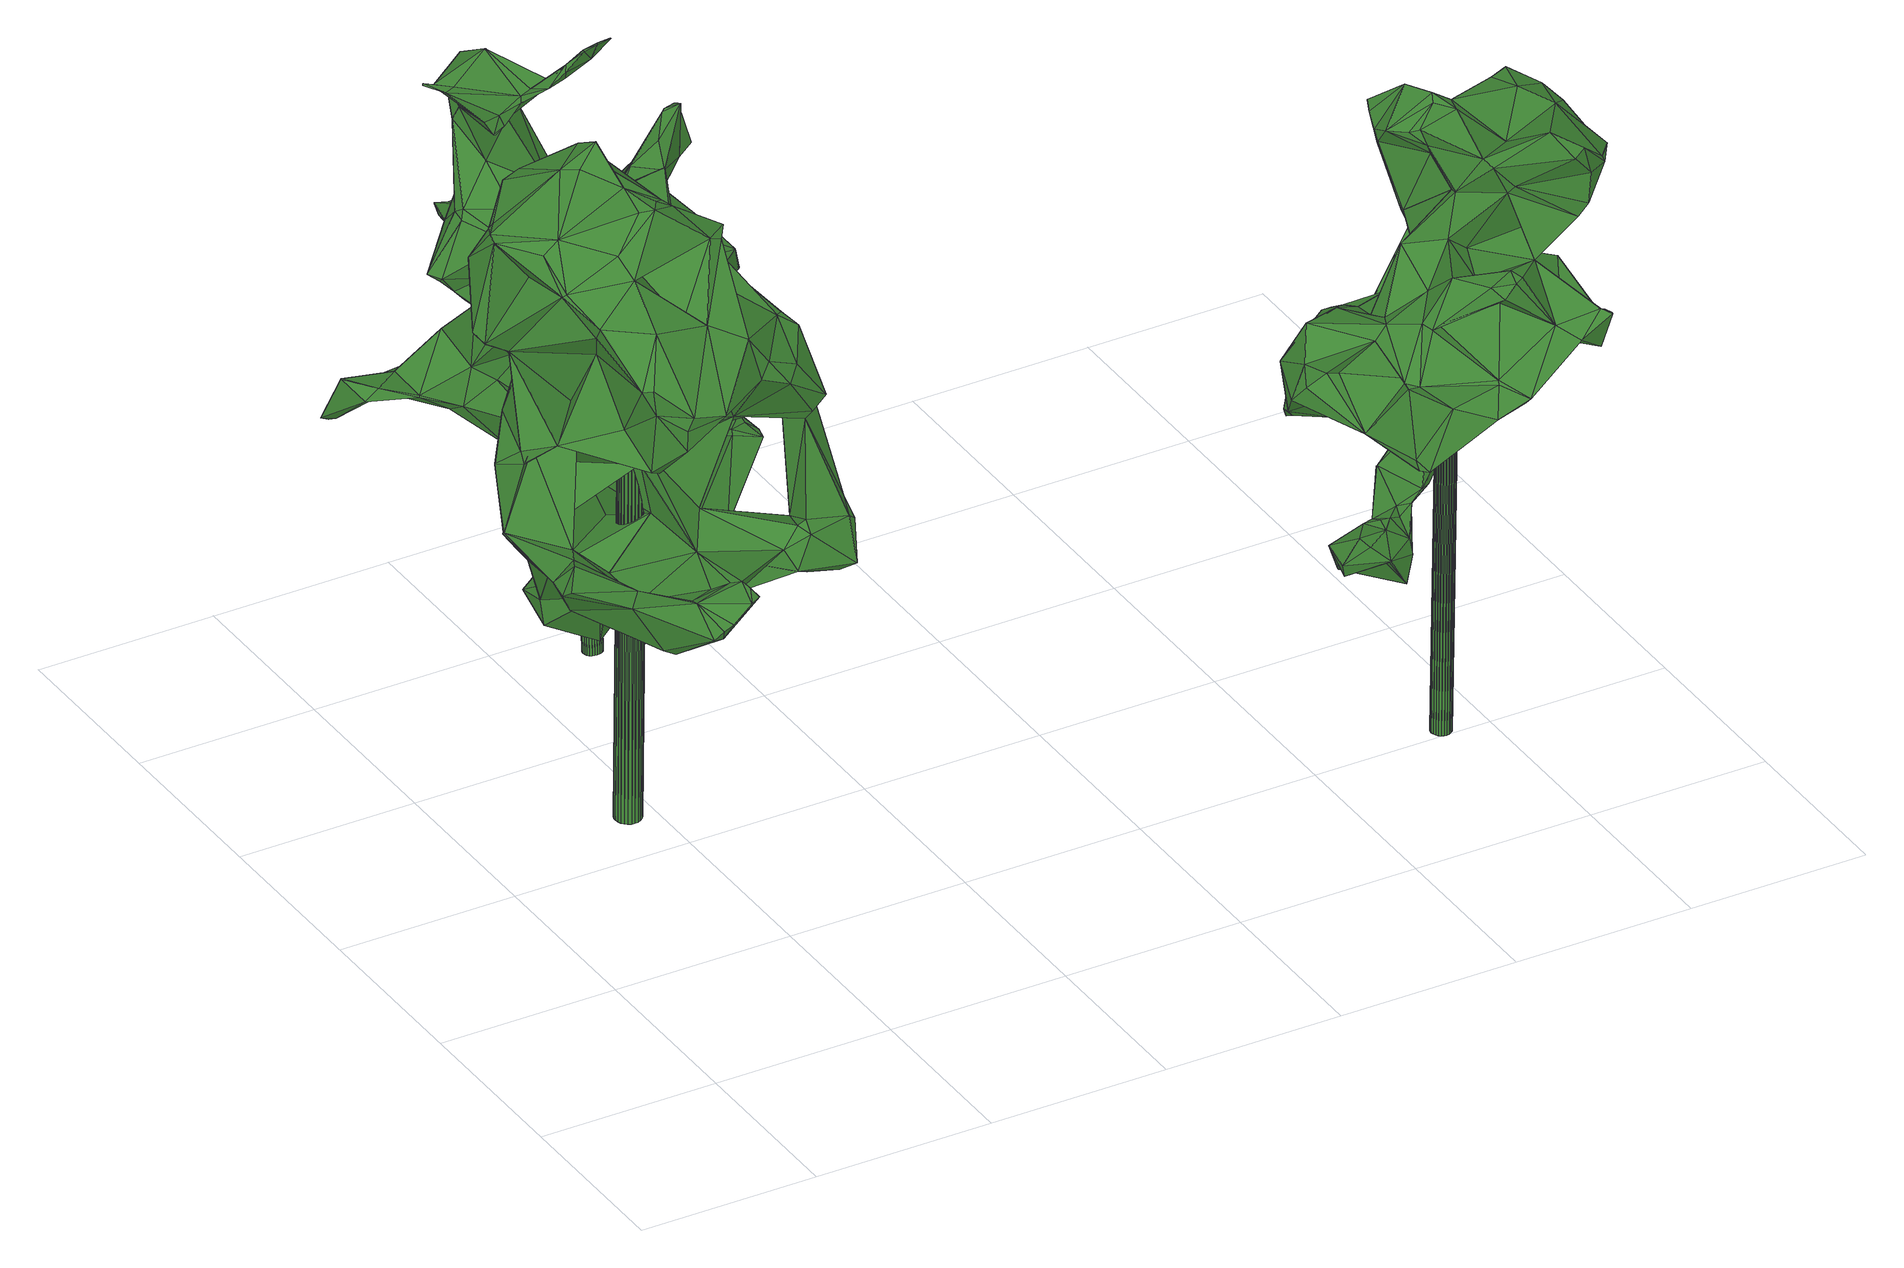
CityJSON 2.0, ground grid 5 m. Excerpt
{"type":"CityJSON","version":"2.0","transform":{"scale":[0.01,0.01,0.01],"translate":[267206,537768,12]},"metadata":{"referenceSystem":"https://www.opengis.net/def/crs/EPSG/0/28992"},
"CityObjects":{
"tree1":{"type":"SolitaryVegetationObject","attributes":{"gtid":107,"crown_width_m":10.32,"crown_median_z":24.63,"crown_r50_m":0.466,"crown_porosity":0.914,"trunk_H_m":11.61,"trunk_DBH_m":0.725,"trunk_radius_m":0.362,"trunk_base_height_m":13.02,"original_gtid":"115"},"geometry":[{"type":"Solid","lod":"3","boundaries":[[[[0,1,2]],[[3,4,5]],[[6,7,8]],[[9,10,11]],[[12,13,14]],[[15,16,17]],[[18,3,5]],[[19,20,21]],[[22,23,24]],[[25,26,27]],[[28,29,30]],[[31,32,33]],[[34,35,36]],[[37,38,39]],[[40,41,42]],[[43,44,45]],[[28,46,29]],[[47,48,49]],[[50,51,52]],[[50,52,35]],[[53,30,54]],[[55,56,57]],[[44,34,45]],[[58,59,60]],[[61,62,63]],[[64,65,66]],[[67,68,23]],[[69,16,70]],[[56,55,19]],[[71,72,73]],[[74,63,75]],[[74,75,76]],[[77,78,79]],[[79,78,80]],[[81,82,83]],[[84,85,86]],[[35,52,36]],[[50,87,51]],[[88,89,90]],[[91,87,92]],[[88,90,93]],[[94,95,96]],[[97,98,99]],[[32,100,101]],[[50,35,34]],[[9,82,102]],[[102,82,103]],[[60,59,104]],[[28,105,46]],[[29,46,106]],[[30,21,28]],[[46,107,106]],[[43,36,37]],[[41,108,42]],[[67,109,68]],[[110,111,112]],[[113,114,7]],[[86,115,84]],[[116,11,10]],[[117,95,94]],[[51,87,109]],[[2,1,64]],[[118,76,69]],[[23,58,24]],[[112,8,119]],[[76,118,111]],[[60,104,120]],[[121,54,122]],[[30,122,54]],[[64,1,123]],[[11,124,9]],[[17,125,15]],[[49,126,127]],[[128,129,9]],[[130,129,128]],[[63,111,12]],[[23,59,58]],[[8,131,132]],[[15,131,8]],[[133,103,0]],[[134,135,136]],[[137,1,0]],[[138,139,140]],[[141,142,143]],[[113,144,145]],[[146,147,148]],[[121,149,150]],[[151,152,153]],[[14,154,155]],[[110,61,154]],[[156,44,43]],[[120,138,157]],[[139,23,68]],[[121,150,95]],[[3,99,98]],[[158,159,160]],[[138,159,158]],[[59,23,139]],[[59,139,138]],[[51,109,67]],[[158,161,157]],[[162,163,164]],[[87,152,151]],[[151,165,87]],[[149,166,95]],[[150,149,95]],[[26,167,27]],[[143,95,166]],[[141,143,115]],[[63,168,169]],[[170,63,169]],[[143,166,115]],[[115,166,149]],[[158,157,138]],[[171,172,39]],[[173,39,172]],[[173,172,171]],[[53,77,174]],[[161,158,160]],[[175,160,176]],[[134,177,178]],[[152,87,179]],[[48,26,25]],[[5,180,181]],[[18,181,180]],[[168,182,183]],[[49,48,126]],[[25,33,184]],[[61,185,155]],[[47,26,48]],[[60,186,58]],[[187,58,186]],[[33,32,184]],[[6,188,7]],[[149,84,115]],[[17,69,76]],[[50,92,87]],[[189,190,191]],[[192,190,189]],[[81,83,175]],[[101,184,32]],[[25,184,48]],[[32,93,100]],[[94,193,170]],[[25,27,194]],[[31,93,32]],[[89,195,100]],[[132,125,196]],[[93,90,89]],[[141,197,142]],[[88,198,199]],[[93,198,88]],[[106,107,200]],[[197,96,142]],[[201,96,197]],[[202,203,204]],[[109,87,165]],[[205,192,136]],[[135,205,136]],[[139,109,165]],[[139,68,109]],[[206,133,64]],[[133,0,2]],[[123,207,65]],[[61,155,154]],[[208,57,56]],[[22,67,209]],[[49,127,47]],[[126,210,127]],[[113,79,211]],[[212,213,147]],[[202,188,6]],[[86,141,115]],[[120,214,186]],[[191,186,214]],[[43,45,36]],[[206,66,215]],[[66,206,64]],[[37,216,217]],[[123,65,64]],[[9,102,10]],[[199,218,141]],[[157,214,120]],[[130,128,219]],[[219,128,73]],[[160,220,176]],[[60,120,186]],[[210,221,222]],[[223,117,85]],[[46,105,107]],[[224,107,105]],[[34,36,45]],[[56,21,30]],[[141,225,197]],[[26,47,226]],[[127,226,47]],[[117,227,85]],[[105,28,20]],[[101,100,195]],[[212,204,228]],[[229,80,78]],[[229,78,230]],[[149,121,84]],[[138,104,59]],[[120,104,138]],[[12,111,13]],[[144,182,231]],[[215,66,207]],[[117,121,95]],[[6,132,202]],[[215,232,72]],[[148,135,134]],[[233,234,228]],[[207,123,232]],[[29,106,235]],[[196,236,237]],[[100,93,89]],[[65,207,66]],[[69,70,118]],[[238,178,239]],[[199,198,218]],[[240,11,116]],[[240,124,11]],[[156,229,200]],[[106,200,229]],[[15,125,131]],[[132,131,125]],[[143,96,95]],[[19,55,42]],[[22,173,67]],[[241,119,8]],[[129,82,9]],[[212,242,202]],[[188,242,212]],[[243,244,187]],[[243,187,190]],[[102,116,10]],[[63,170,75]],[[182,168,62]],[[240,71,124]],[[128,124,71]],[[73,128,71]],[[193,225,163]],[[56,19,21]],[[196,202,132]],[[58,187,24]],[[220,245,153]],[[121,122,223]],[[174,77,239]],[[98,246,221]],[[113,145,247]],[[248,249,250]],[[168,63,62]],[[226,127,210]],[[190,187,186]],[[190,186,191]],[[69,17,16]],[[48,195,126]],[[251,126,195]],[[6,8,132]],[[162,164,252]],[[128,9,124]],[[21,20,28]],[[222,246,253]],[[15,8,112]],[[254,72,255]],[[72,232,255]],[[55,256,257]],[[94,96,201]],[[239,177,257]],[[24,187,244]],[[55,57,256]],[[126,258,210]],[[213,259,147]],[[40,42,260]],[[40,260,176]],[[139,261,262]],[[67,263,51]],[[248,250,226]],[[8,114,241]],[[7,114,8]],[[223,85,84]],[[223,84,121]],[[147,135,148]],[[222,226,210]],[[264,265,266]],[[252,265,264]],[[220,153,41]],[[196,125,236]],[[230,223,229]],[[223,235,229]],[[64,133,2]],[[77,238,239]],[[146,212,147]],[[133,206,72]],[[239,178,177]],[[215,72,206]],[[141,218,267]],[[225,141,267]],[[212,234,268]],[[212,228,234]],[[243,259,213]],[[147,205,135]],[[148,178,7]],[[148,134,178]],[[171,52,263]],[[51,263,52]],[[72,103,133]],[[260,42,55]],[[269,237,236]],[[269,270,237]],[[134,257,177]],[[136,257,134]],[[195,88,271]],[[272,183,79]],[[169,183,272]],[[79,183,211]],[[117,54,121]],[[264,162,252]],[[4,273,180]],[[170,193,266]],[[152,274,41]],[[34,92,50]],[[44,92,34]],[[224,92,44]],[[252,270,269]],[[101,195,184]],[[48,184,195]],[[25,194,33]],[[275,267,218]],[[72,254,73]],[[232,276,176]],[[275,218,31]],[[27,277,164]],[[273,18,180]],[[99,278,80]],[[279,280,17]],[[113,77,79]],[[113,238,77]],[[176,260,136]],[[258,126,251]],[[225,193,201]],[[201,193,94]],[[167,277,27]],[[160,175,214]],[[217,281,43]],[[91,92,152]],[[254,255,192]],[[173,268,234]],[[228,222,253]],[[12,185,63]],[[61,63,185]],[[228,253,233]],[[250,249,282]],[[63,74,111]],[[281,99,229]],[[152,92,274]],[[224,274,92]],[[246,39,253]],[[55,136,260]],[[233,253,39]],[[230,77,53]],[[235,106,229]],[[232,215,207]],[[218,198,31]],[[112,283,61]],[[165,261,139]],[[112,61,110]],[[278,258,284]],[[7,188,148]],[[83,191,214]],[[157,161,214]],[[283,247,145]],[[197,225,201]],[[144,113,182]],[[174,208,53]],[[208,56,53]],[[30,53,56]],[[254,219,73]],[[279,76,252]],[[230,53,223]],[[223,53,117]],[[245,285,153]],[[129,83,82]],[[136,286,176]],[[7,178,113]],[[238,113,178]],[[0,103,82]],[[0,82,137]],[[283,145,144]],[[283,144,231]],[[39,38,171]],[[52,38,36]],[[171,38,52]],[[76,279,17]],[[241,247,283]],[[23,209,67]],[[22,209,23]],[[4,180,5]],[[3,98,287]],[[285,151,153]],[[70,112,111]],[[80,227,117]],[[248,288,203]],[[222,288,248]],[[170,169,94]],[[27,164,275]],[[27,275,194]],[[289,256,57]],[[169,272,94]],[[80,94,272]],[[79,80,272]],[[117,94,80]],[[33,275,31]],[[164,267,275]],[[220,41,40]],[[220,40,176]],[[212,202,204]],[[146,148,188]],[[146,188,212]],[[232,176,286]],[[266,193,264]],[[205,259,192]],[[223,122,235]],[[29,122,30]],[[235,122,29]],[[76,111,74]],[[268,213,212]],[[244,213,268]],[[257,136,55]],[[244,243,213]],[[18,273,290]],[[111,118,70]],[[190,259,243]],[[192,259,190]],[[291,229,156]],[[1,276,123]],[[232,123,276]],[[1,137,276]],[[26,226,250]],[[176,276,175]],[[292,274,224]],[[286,255,232]],[[192,255,136]],[[286,136,255]],[[274,108,41]],[[258,221,210]],[[290,221,258]],[[194,275,33]],[[88,195,89]],[[229,99,80]],[[230,78,77]],[[4,290,273]],[[18,278,3]],[[290,278,18]],[[138,140,159]],[[14,185,12]],[[155,185,14]],[[116,102,240]],[[156,43,281]],[[110,14,13]],[[110,13,111]],[[98,39,246]],[[239,57,174]],[[142,96,143]],[[208,174,57]],[[239,289,57]],[[211,182,113]],[[245,262,285]],[[239,257,289]],[[289,257,256]],[[164,163,267]],[[168,183,169]],[[81,137,82]],[[268,173,244]],[[244,173,293]],[[22,293,173]],[[263,173,171]],[[263,67,173]],[[24,293,22]],[[244,293,24]],[[188,202,242]],[[283,231,61]],[[39,234,233]],[[173,234,39]],[[160,214,161]],[[175,83,214]],[[211,183,182]],[[151,285,262]],[[292,105,108]],[[105,42,108]],[[130,219,189]],[[191,130,189]],[[61,231,62]],[[250,167,26]],[[292,108,274]],[[292,224,105]],[[227,86,85]],[[159,262,294]],[[262,159,140]],[[225,267,163]],[[193,163,264]],[[72,71,103]],[[154,14,110]],[[93,31,198]],[[44,200,224]],[[200,44,156]],[[107,224,200]],[[20,19,42]],[[105,20,42]],[[276,137,81]],[[276,81,175]],[[192,189,254]],[[254,189,219]],[[199,227,80]],[[86,227,199]],[[86,199,141]],[[18,5,181]],[[130,83,129]],[[222,228,288]],[[204,288,228]],[[287,4,3]],[[98,221,4]],[[98,4,287]],[[221,290,4]],[[36,38,37]],[[83,130,191]],[[75,265,76]],[[76,265,252]],[[75,170,265]],[[266,265,170]],[[98,216,37]],[[98,37,39]],[[247,114,113]],[[252,164,270]],[[152,41,153]],[[112,16,15]],[[70,16,112]],[[262,261,151]],[[151,261,165]],[[182,62,231]],[[240,102,103]],[[240,103,71]],[[245,294,262]],[[220,294,245]],[[270,164,277]],[[281,217,97]],[[217,216,97]],[[291,156,281]],[[291,281,229]],[[97,216,98]],[[159,294,160]],[[220,160,294]],[[43,37,217]],[[258,278,290]],[[258,251,284]],[[281,97,99]],[[279,252,280]],[[252,269,280]],[[195,271,251]],[[284,251,271]],[[199,278,88]],[[199,80,278]],[[99,3,278]],[[139,262,140]],[[241,114,247]],[[147,259,205]],[[264,163,162]],[[226,222,248]],[[222,221,246]],[[53,54,117]],[[248,203,249]],[[204,203,288]],[[249,237,282]],[[237,249,196]],[[202,249,203]],[[196,249,202]],[[250,282,167]],[[91,179,87]],[[152,179,91]],[[241,283,119]],[[112,119,283]],[[282,277,167]],[[282,237,277]],[[237,270,277]],[[284,271,278]],[[278,271,88]],[[125,17,280]],[[269,236,280]],[[236,125,280]],[[295,296,297]],[[295,297,298]],[[298,297,299]],[[298,299,300]],[[297,296,301]],[[297,301,299]],[[299,301,302]],[[299,302,300]],[[301,296,303]],[[301,303,302]],[[302,303,304]],[[302,304,300]],[[303,296,305]],[[303,305,304]],[[304,305,306]],[[304,306,300]],[[305,296,307]],[[305,307,306]],[[306,307,308]],[[306,308,300]],[[307,296,309]],[[307,309,308]],[[308,309,310]],[[308,310,300]],[[309,296,311]],[[309,311,310]],[[310,311,312]],[[310,312,300]],[[311,296,313]],[[311,313,312]],[[312,313,314]],[[312,314,300]],[[313,296,315]],[[313,315,314]],[[314,315,316]],[[314,316,300]],[[315,296,317]],[[315,317,316]],[[316,317,318]],[[316,318,300]],[[317,296,319]],[[317,319,318]],[[318,319,320]],[[318,320,300]],[[319,296,321]],[[319,321,320]],[[320,321,322]],[[320,322,300]],[[321,296,323]],[[321,323,322]],[[322,323,324]],[[322,324,300]],[[323,296,325]],[[323,325,324]],[[324,325,326]],[[324,326,300]],[[325,296,327]],[[325,327,326]],[[326,327,328]],[[326,328,300]],[[327,296,329]],[[327,329,328]],[[328,329,330]],[[328,330,300]],[[329,296,331]],[[329,331,330]],[[330,331,332]],[[330,332,300]],[[331,296,333]],[[331,333,332]],[[332,333,334]],[[332,334,300]],[[333,296,335]],[[333,335,334]],[[334,335,336]],[[334,336,300]],[[335,296,337]],[[335,337,336]],[[336,337,338]],[[336,338,300]],[[337,296,339]],[[337,339,338]],[[338,339,340]],[[338,340,300]],[[339,296,341]],[[339,341,340]],[[340,341,342]],[[340,342,300]],[[341,296,343]],[[341,343,342]],[[342,343,344]],[[342,344,300]],[[343,296,295]],[[343,295,344]],[[344,295,298]],[[344,298,300]]]]}]},
"tree2":{"type":"SolitaryVegetationObject","attributes":{"gtid":108,"crown_width_m":8.43,"crown_median_z":23.66,"crown_r50_m":0.467,"crown_porosity":0.897,"trunk_H_m":10.55,"trunk_DBH_m":0.543,"trunk_radius_m":0.271,"trunk_base_height_m":13.11,"original_gtid":"116"},"geometry":[{"type":"Solid","lod":"3","boundaries":[[[[345,346,347]],[[348,349,350]],[[351,352,353]],[[354,353,352]],[[355,356,357]],[[358,359,360]],[[361,362,363]],[[364,365,366]],[[367,368,369]],[[370,371,372]],[[373,370,372]],[[374,375,376]],[[358,377,359]],[[378,379,380]],[[381,382,383]],[[384,385,386]],[[387,388,389]],[[390,391,392]],[[393,348,350]],[[394,395,396]],[[381,397,398]],[[399,400,401]],[[402,403,404]],[[400,405,406]],[[407,408,409]],[[393,350,349]],[[410,411,412]],[[413,414,415]],[[416,411,385]],[[416,385,384]],[[417,418,419]],[[380,420,378]],[[408,421,409]],[[422,423,424]],[[425,426,383]],[[427,405,428]],[[364,429,430]],[[414,431,415]],[[432,433,434]],[[435,436,437]],[[438,366,439]],[[369,440,367]],[[394,441,442]],[[443,425,444]],[[417,445,410]],[[409,446,447]],[[448,438,449]],[[358,360,386]],[[450,451,452]],[[440,453,444]],[[454,453,440]],[[455,456,457]],[[449,458,459]],[[435,460,461]],[[462,463,464]],[[465,388,387]],[[466,467,468]],[[392,469,390]],[[435,437,460]],[[449,438,458]],[[406,434,400]],[[470,413,471]],[[445,411,410]],[[386,445,358]],[[472,473,474]],[[472,357,473]],[[475,408,476]],[[477,478,441]],[[371,479,480]],[[424,481,474]],[[482,483,484]],[[484,396,482]],[[485,486,345]],[[347,346,487]],[[480,435,372]],[[372,435,461]],[[484,420,396]],[[409,447,407]],[[488,409,421]],[[489,401,400]],[[434,489,400]],[[421,408,475]],[[411,386,385]],[[490,491,492]],[[490,492,485]],[[493,494,495]],[[493,495,496]],[[497,376,498]],[[379,378,499]],[[493,446,432]],[[496,446,493]],[[500,472,501]],[[481,500,501]],[[373,368,367]],[[502,491,361]],[[363,502,361]],[[424,500,481]],[[503,366,438]],[[503,438,504]],[[474,422,424]],[[505,506,443]],[[439,507,458]],[[458,507,459]],[[474,501,472]],[[481,501,474]],[[504,508,503]],[[509,413,510]],[[503,364,366]],[[511,512,513]],[[477,380,379]],[[431,514,515]],[[516,430,517]],[[417,358,445]],[[518,401,489]],[[519,443,453]],[[520,357,472]],[[521,487,452]],[[466,468,522]],[[357,356,473]],[[523,354,352]],[[454,524,525]],[[480,479,435]],[[359,412,360]],[[383,526,381]],[[527,528,476]],[[364,503,429]],[[529,530,402]],[[459,531,449]],[[532,531,459]],[[533,534,419]],[[490,471,535]],[[399,405,400]],[[536,417,410]],[[537,538,539]],[[520,355,357]],[[418,536,377]],[[540,433,432]],[[349,541,379]],[[542,403,543]],[[544,545,495]],[[445,386,411]],[[546,457,547]],[[462,548,422]],[[461,368,373]],[[436,479,549]],[[504,438,448]],[[448,508,504]],[[381,398,550]],[[514,431,414]],[[428,405,522]],[[428,522,424]],[[463,515,464]],[[551,552,517]],[[395,362,482]],[[346,544,553]],[[553,554,346]],[[422,452,423]],[[450,452,422]],[[351,353,551]],[[413,415,555]],[[422,548,450]],[[458,438,439]],[[541,441,478]],[[407,447,527]],[[556,557,540]],[[450,464,514]],[[456,455,533]],[[436,549,369]],[[352,351,512]],[[432,446,488]],[[483,362,375]],[[483,375,374]],[[516,455,430]],[[505,558,500]],[[444,453,443]],[[427,559,494]],[[527,408,407]],[[418,560,419]],[[530,560,418]],[[435,479,436]],[[520,356,355]],[[465,546,547]],[[561,562,537]],[[523,502,363]],[[397,401,518]],[[526,401,397]],[[470,485,345]],[[441,349,348]],[[563,486,564]],[[483,565,484]],[[383,401,526]],[[399,401,383]],[[489,566,567]],[[529,568,456]],[[397,569,570]],[[485,563,564]],[[485,564,486]],[[510,347,571]],[[510,571,521]],[[422,473,356]],[[422,356,462]],[[572,535,573]],[[574,507,575]],[[464,515,514]],[[511,576,512]],[[370,524,371]],[[525,524,398]],[[370,398,524]],[[373,367,550]],[[465,577,388]],[[389,575,365]],[[371,549,479]],[[578,577,579]],[[353,552,551]],[[579,577,465]],[[348,463,441]],[[470,471,490]],[[473,422,474]],[[402,404,547]],[[519,505,443]],[[506,466,426]],[[395,482,396]],[[439,575,507]],[[425,383,382]],[[419,456,533]],[[345,563,580]],[[412,384,360]],[[477,379,478]],[[491,581,582]],[[583,451,414]],[[509,521,583]],[[414,451,514]],[[514,451,450]],[[506,426,443]],[[469,584,390]],[[464,548,462]],[[472,500,520]],[[558,520,500]],[[508,429,503]],[[414,413,509]],[[414,509,583]],[[585,375,361]],[[491,585,361]],[[464,450,548]],[[495,447,586]],[[404,403,587]],[[579,404,578]],[[389,542,574]],[[583,521,452]],[[583,452,451]],[[529,560,530]],[[345,580,346]],[[516,588,455]],[[465,404,579]],[[532,459,589]],[[574,575,389]],[[459,533,589]],[[393,463,348]],[[425,382,444]],[[381,526,397]],[[550,444,382]],[[550,367,444]],[[381,550,382]],[[558,538,520]],[[483,482,362]],[[532,589,442]],[[590,393,499]],[[476,408,527]],[[486,563,345]],[[402,547,591]],[[440,444,367]],[[420,484,378]],[[378,484,565]],[[420,592,394]],[[420,394,396]],[[417,419,534]],[[447,446,496]],[[389,364,387]],[[373,372,461]],[[470,490,485]],[[475,556,421]],[[386,360,384]],[[421,556,488]],[[488,446,409]],[[540,488,556]],[[505,593,558]],[[459,534,533]],[[389,365,364]],[[594,595,397]],[[397,518,594]],[[528,580,594]],[[532,538,537]],[[596,429,597]],[[507,574,534]],[[597,429,508]],[[551,517,596]],[[443,426,425]],[[522,468,598]],[[430,429,596]],[[517,430,596]],[[491,498,585]],[[502,581,491]],[[561,391,562]],[[584,562,391]],[[441,541,349]],[[567,594,518]],[[492,491,582]],[[383,426,399]],[[494,544,495]],[[447,495,545]],[[525,570,599]],[[599,570,569]],[[490,374,497]],[[557,567,566]],[[399,466,405]],[[535,471,555]],[[538,558,593]],[[551,596,600]],[[551,392,513]],[[551,513,351]],[[565,601,431]],[[431,515,565]],[[602,353,354]],[[602,552,353]],[[480,372,371]],[[517,552,602]],[[392,551,469]],[[523,363,354]],[[542,388,587]],[[578,587,388]],[[603,599,569]],[[419,560,456]],[[477,592,420]],[[420,380,477]],[[565,590,499]],[[565,499,378]],[[592,477,441]],[[591,568,529]],[[591,529,402]],[[466,522,405]],[[377,530,418]],[[502,599,603]],[[439,365,575]],[[377,536,359]],[[384,412,416]],[[399,426,466]],[[347,510,470]],[[413,470,510]],[[540,566,433]],[[463,462,538]],[[463,538,532]],[[475,476,604]],[[412,411,416]],[[379,541,478]],[[347,470,345]],[[485,492,563]],[[594,492,595]],[[492,582,605]],[[582,606,605]],[[580,563,492]],[[580,492,594]],[[595,492,569]],[[518,489,567]],[[559,553,494]],[[494,553,544]],[[424,423,607]],[[417,543,358]],[[540,557,566]],[[554,607,423]],[[424,607,428]],[[395,588,362]],[[589,588,395]],[[363,362,588]],[[591,456,568]],[[363,588,516]],[[608,539,593]],[[593,539,538]],[[538,462,356]],[[538,356,520]],[[427,428,607]],[[559,427,607]],[[553,559,607]],[[554,553,607]],[[454,440,549]],[[369,549,440]],[[550,370,373]],[[404,587,578]],[[361,375,362]],[[359,536,412]],[[418,417,536]],[[403,402,530]],[[403,530,377]],[[410,412,536]],[[562,596,597]],[[571,347,487]],[[585,498,376]],[[390,584,391]],[[554,487,346]],[[573,415,572]],[[573,555,415]],[[449,531,448]],[[508,448,531]],[[508,531,597]],[[379,499,349]],[[393,349,499]],[[528,594,604]],[[506,467,466]],[[557,475,604]],[[557,604,594]],[[555,471,413]],[[572,374,535]],[[490,535,374]],[[454,549,524]],[[535,555,573]],[[371,524,549]],[[374,376,497]],[[540,432,488]],[[521,509,510]],[[567,557,594]],[[556,475,557]],[[476,528,604]],[[395,442,589]],[[439,366,365]],[[460,368,461]],[[437,368,460]],[[397,595,569]],[[511,525,576]],[[502,576,525]],[[502,525,599]],[[523,576,502]],[[523,352,576]],[[519,593,505]],[[394,442,395]],[[542,543,417]],[[546,465,387]],[[578,388,577]],[[542,389,388]],[[528,527,545]],[[447,545,527]],[[562,531,537]],[[597,531,562]],[[537,531,532]],[[528,545,580]],[[580,545,346]],[[544,346,545]],[[491,490,498]],[[497,498,490]],[[494,493,609]],[[494,609,427]],[[606,582,581]],[[424,598,500]],[[522,598,424]],[[392,391,513]],[[393,590,463]],[[375,610,376]],[[585,376,610]],[[585,610,375]],[[495,586,496]],[[447,496,586]],[[550,398,370]],[[363,516,611]],[[493,432,434]],[[493,434,406]],[[602,611,517]],[[517,611,516]],[[354,363,611]],[[354,611,602]],[[441,463,442]],[[532,442,463]],[[436,369,368]],[[436,368,437]],[[483,601,565]],[[483,374,601]],[[533,455,589]],[[505,612,467]],[[500,612,505]],[[588,589,455]],[[519,513,608]],[[519,608,593]],[[562,600,596]],[[551,600,469]],[[505,467,506]],[[507,534,459]],[[542,534,574]],[[492,605,569]],[[569,605,606]],[[571,613,521]],[[487,521,613]],[[487,613,571]],[[463,590,515]],[[487,554,423]],[[487,423,452]],[[358,543,377]],[[403,377,543]],[[606,581,603]],[[606,603,569]],[[405,609,406]],[[405,427,609]],[[493,406,609]],[[546,387,457]],[[398,570,525]],[[513,512,351]],[[519,511,513]],[[453,511,519]],[[453,454,511]],[[454,525,511]],[[352,512,576]],[[515,590,565]],[[502,603,581]],[[592,441,394]],[[608,561,539]],[[537,539,561]],[[468,467,612]],[[598,468,612]],[[598,612,500]],[[547,457,591]],[[542,587,403]],[[431,601,415]],[[542,417,534]],[[430,457,364]],[[430,455,457]],[[456,560,529]],[[397,570,398]],[[591,457,456]],[[572,415,374]],[[601,374,415]],[[465,547,404]],[[364,457,387]],[[566,489,433]],[[434,433,489]],[[608,513,391]],[[561,608,391]],[[469,600,584]],[[562,584,600]],[[614,615,616]],[[614,616,617]],[[617,616,618]],[[617,618,619]],[[616,615,620]],[[616,620,618]],[[618,620,621]],[[618,621,619]],[[620,615,622]],[[620,622,621]],[[621,622,623]],[[621,623,619]],[[622,615,624]],[[622,624,623]],[[623,624,625]],[[623,625,619]],[[624,615,626]],[[624,626,625]],[[625,626,627]],[[625,627,619]],[[626,615,628]],[[626,628,627]],[[627,628,629]],[[627,629,619]],[[628,615,630]],[[628,630,629]],[[629,630,631]],[[629,631,619]],[[630,615,632]],[[630,632,631]],[[631,632,633]],[[631,633,619]],[[632,615,634]],[[632,634,633]],[[633,634,635]],[[633,635,619]],[[634,615,636]],[[634,636,635]],[[635,636,637]],[[635,637,619]],[[636,615,638]],[[636,638,637]],[[637,638,639]],[[637,639,619]],[[638,615,640]],[[638,640,639]],[[639,640,641]],[[639,641,619]],[[640,615,642]],[[640,642,641]],[[641,642,643]],[[641,643,619]],[[642,615,644]],[[642,644,643]],[[643,644,645]],[[643,645,619]],[[644,615,646]],[[644,646,645]],[[645,646,647]],[[645,647,619]],[[646,615,648]],[[646,648,647]],[[647,648,649]],[[647,649,619]],[[648,615,650]],[[648,650,649]],[[649,650,651]],[[649,651,619]],[[650,615,652]],[[650,652,651]],[[651,652,653]],[[651,653,619]],[[652,615,654]],[[652,654,653]],[[653,654,655]],[[653,655,619]],[[654,615,656]],[[654,656,655]],[[655,656,657]],[[655,657,619]],[[656,615,658]],[[656,658,657]],[[657,658,659]],[[657,659,619]],[[658,615,660]],[[658,660,659]],[[659,660,661]],[[659,661,619]],[[660,615,662]],[[660,662,661]],[[661,662,663]],[[661,663,619]],[[662,615,614]],[[662,614,663]],[[663,614,617]],[[663,617,619]]]]}]},
"tree3":{"type":"SolitaryVegetationObject","attributes":{"gtid":145,"crown_width_m":8.01,"crown_median_z":24.94,"crown_r50_m":0.423,"crown_porosity":0.906,"trunk_H_m":11.96,"trunk_DBH_m":0.56,"trunk_radius_m":0.28,"trunk_base_height_m":12.98,"original_gtid":"161"},"geometry":[{"type":"Solid","lod":"3","boundaries":[[[[664,665,666]],[[664,666,667]],[[668,669,670]],[[671,672,673]],[[674,675,676]],[[677,678,679]],[[677,679,680]],[[681,682,683]],[[684,685,686]],[[687,688,689]],[[690,691,692]],[[669,668,693]],[[694,695,696]],[[694,696,697]],[[685,698,699]],[[700,701,702]],[[703,704,705]],[[706,667,707]],[[708,707,667]],[[709,703,705]],[[709,710,711]],[[712,713,714]],[[715,716,717]],[[670,718,668]],[[719,720,721]],[[722,723,718]],[[689,702,701]],[[724,725,726]],[[726,727,724]],[[728,694,729]],[[670,730,722]],[[731,732,733]],[[734,735,736]],[[692,737,738]],[[730,692,738]],[[739,740,741]],[[728,742,694]],[[743,744,745]],[[746,743,745]],[[747,681,748]],[[749,669,750]],[[739,751,752]],[[753,687,754]],[[755,756,757]],[[758,759,760]],[[761,760,759]],[[762,763,717]],[[764,765,766]],[[767,768,769]],[[770,697,771]],[[772,691,773]],[[755,774,775]],[[776,665,777]],[[778,779,780]],[[680,781,677]],[[782,783,784]],[[785,784,783]],[[786,787,788]],[[789,790,684]],[[731,733,791]],[[720,792,793]],[[794,795,796]],[[797,717,716]],[[798,706,799]],[[684,790,698]],[[717,763,715]],[[800,801,736]],[[697,802,803]],[[804,693,668]],[[805,806,807]],[[705,808,809]],[[705,809,709]],[[742,760,810]],[[736,801,783]],[[800,736,735]],[[782,784,811]],[[718,812,813]],[[814,794,664]],[[728,729,680]],[[738,737,815]],[[816,817,768]],[[751,818,819]],[[820,818,751]],[[770,821,822]],[[752,787,823]],[[824,768,788]],[[725,778,780]],[[729,825,680]],[[758,728,679]],[[826,792,827]],[[734,736,828]],[[829,798,830]],[[831,832,833]],[[776,832,831]],[[695,819,834]],[[831,835,666]],[[828,736,782]],[[836,837,729]],[[729,837,825]],[[838,839,751]],[[840,841,829]],[[842,829,841]],[[733,740,762]],[[773,734,828]],[[773,735,734]],[[769,843,844]],[[696,802,697]],[[671,792,672]],[[671,827,792]],[[845,846,677]],[[678,846,845]],[[678,677,846]],[[824,788,838]],[[672,792,720]],[[800,847,848]],[[753,754,707]],[[838,788,787]],[[829,830,840]],[[736,783,782]],[[849,850,785]],[[784,785,850]],[[785,783,801]],[[669,749,670]],[[730,670,749]],[[703,765,764]],[[703,789,765]],[[687,753,708]],[[708,835,687]],[[749,750,847]],[[800,749,847]],[[851,852,853]],[[707,708,753]],[[696,695,854]],[[855,856,857]],[[795,820,796]],[[749,800,690]],[[750,693,858]],[[827,671,774]],[[669,693,750]],[[848,785,800]],[[847,750,858]],[[803,695,859]],[[680,679,728]],[[860,745,744]],[[860,861,745]],[[862,810,863]],[[862,863,864]],[[865,777,665]],[[847,849,848]],[[858,849,847]],[[866,867,868]],[[850,869,784]],[[870,869,850]],[[748,681,871]],[[764,817,808]],[[758,679,678]],[[801,800,785]],[[706,798,842]],[[811,674,872]],[[667,666,708]],[[873,712,779]],[[865,874,875]],[[876,875,874]],[[877,724,683]],[[794,874,664]],[[748,878,747]],[[778,747,878]],[[709,809,870]],[[879,844,807]],[[860,880,727]],[[881,880,860]],[[845,761,759]],[[858,693,804]],[[688,775,774]],[[687,756,755]],[[797,882,883]],[[825,738,815]],[[725,884,778]],[[746,725,780]],[[745,725,746]],[[811,675,674]],[[735,690,800]],[[728,758,742]],[[700,798,701]],[[861,860,727]],[[849,785,848]],[[789,673,720]],[[673,672,720]],[[791,883,712]],[[722,718,670]],[[727,726,861]],[[755,775,688]],[[755,688,687]],[[808,705,885]],[[842,814,886]],[[725,887,726]],[[888,721,793]],[[888,793,826]],[[714,713,889]],[[870,850,709]],[[700,830,798]],[[699,830,700]],[[721,817,890]],[[817,766,890]],[[721,890,719]],[[873,891,712]],[[817,816,808]],[[861,887,745]],[[889,805,733]],[[889,733,732]],[[883,882,712]],[[703,812,892]],[[814,795,794]],[[687,893,754]],[[845,759,678]],[[894,895,896]],[[768,824,897]],[[768,897,816]],[[889,806,805]],[[889,882,806]],[[788,879,786]],[[898,804,710]],[[772,677,691]],[[811,773,828]],[[751,875,876]],[[811,828,782]],[[666,665,776]],[[819,838,751]],[[724,884,725]],[[724,877,884]],[[778,682,747]],[[762,717,797]],[[752,839,787]],[[787,839,838]],[[896,899,900]],[[716,901,806]],[[866,868,833]],[[901,715,902]],[[901,716,715]],[[901,902,786]],[[673,903,904]],[[784,675,811]],[[857,675,784]],[[667,706,886]],[[788,767,844]],[[819,862,864]],[[666,776,831]],[[777,832,776]],[[664,886,814]],[[819,810,862]],[[875,833,832]],[[673,904,671]],[[757,896,905]],[[733,762,797]],[[737,680,815]],[[861,726,887]],[[786,823,787]],[[781,737,692]],[[756,906,899]],[[825,837,722]],[[757,907,755]],[[742,819,695]],[[742,810,819]],[[903,673,789]],[[854,908,909]],[[854,909,819]],[[834,819,818]],[[888,910,817]],[[795,818,820]],[[826,793,792]],[[813,812,703]],[[678,759,758]],[[697,911,841]],[[912,697,841]],[[913,911,697]],[[879,914,786]],[[901,786,914]],[[751,876,820]],[[872,915,761]],[[863,761,915]],[[774,916,688]],[[690,692,730]],[[829,842,798]],[[905,907,757]],[[898,710,709]],[[718,703,711]],[[718,813,703]],[[668,711,804]],[[890,917,719]],[[865,875,832]],[[865,832,777]],[[834,818,918]],[[797,883,791]],[[779,746,780]],[[882,713,712]],[[840,723,722]],[[779,712,746]],[[714,746,712]],[[712,891,791]],[[735,691,690]],[[748,871,881]],[[690,730,749]],[[684,686,789]],[[807,844,919]],[[807,919,894]],[[831,833,899]],[[718,711,668]],[[920,921,903]],[[781,680,737]],[[922,696,857]],[[839,752,751]],[[664,874,665]],[[865,665,874]],[[877,683,682]],[[872,674,676]],[[778,878,779]],[[919,859,853]],[[816,897,803]],[[711,710,804]],[[723,840,830]],[[723,830,699]],[[852,923,695]],[[897,908,803]],[[684,698,685]],[[796,820,794]],[[794,820,876]],[[919,853,924]],[[701,925,689]],[[681,747,682]],[[881,871,880]],[[798,799,701]],[[760,761,863]],[[760,863,810]],[[703,892,698]],[[708,666,835]],[[699,698,892]],[[926,923,851]],[[853,926,851]],[[894,919,927]],[[860,744,731]],[[811,772,773]],[[890,766,917]],[[905,827,907]],[[912,841,840]],[[695,694,742]],[[788,768,767]],[[709,711,703]],[[913,928,795]],[[833,900,899]],[[868,900,833]],[[797,929,882]],[[716,929,797]],[[754,893,799]],[[805,867,740]],[[855,854,856]],[[739,930,740]],[[908,897,824]],[[912,694,697]],[[922,802,696]],[[806,929,716]],[[882,929,806]],[[912,840,837]],[[867,805,807]],[[867,807,894]],[[664,667,886]],[[881,931,748]],[[859,932,697]],[[771,697,932]],[[819,909,838]],[[838,909,824]],[[875,751,741]],[[824,909,908]],[[788,844,879]],[[767,769,844]],[[706,842,886]],[[875,933,866]],[[867,866,933]],[[720,793,721]],[[876,874,794]],[[845,772,761]],[[811,872,772]],[[761,772,872]],[[677,772,845]],[[853,859,926]],[[695,926,859]],[[703,698,790]],[[922,857,802]],[[857,803,802]],[[696,855,857]],[[817,721,888]],[[764,766,817]],[[770,934,913]],[[826,827,895]],[[808,816,809]],[[852,795,928]],[[895,905,896]],[[730,738,825]],[[730,825,722]],[[784,869,857]],[[875,866,833]],[[700,702,921]],[[695,923,926]],[[671,916,774]],[[904,702,916]],[[904,916,671]],[[825,815,680]],[[827,774,907]],[[881,891,873]],[[880,871,681]],[[880,681,727]],[[903,921,702]],[[904,903,702]],[[702,689,916]],[[934,928,913]],[[924,928,934]],[[699,921,685]],[[700,921,699]],[[920,686,921]],[[686,685,921]],[[898,849,858]],[[859,769,927]],[[831,906,835]],[[831,899,906]],[[701,799,925]],[[893,925,799]],[[864,856,819]],[[854,819,856]],[[676,856,864]],[[881,731,891]],[[718,723,812]],[[881,860,731]],[[744,743,731]],[[743,732,731]],[[791,891,731]],[[803,859,697]],[[786,902,823]],[[873,779,878]],[[714,889,732]],[[803,809,816]],[[688,916,689]],[[924,853,928]],[[803,857,809]],[[869,870,809]],[[714,935,746]],[[741,740,936]],[[769,910,826]],[[854,695,803]],[[803,908,854]],[[885,704,703]],[[885,705,704]],[[696,854,855]],[[821,770,771]],[[697,770,913]],[[727,683,724]],[[681,683,727]],[[770,822,934]],[[841,911,842]],[[814,842,911]],[[795,814,911]],[[913,795,911]],[[675,856,676]],[[857,856,675]],[[840,722,837]],[[739,752,930]],[[852,928,853]],[[834,795,852]],[[834,852,695]],[[892,723,699]],[[764,808,885]],[[764,885,703]],[[895,827,905]],[[888,826,910]],[[887,725,745]],[[732,935,714]],[[743,935,732]],[[682,778,884]],[[682,884,877]],[[694,836,729]],[[769,826,937]],[[769,937,927]],[[739,741,751]],[[720,765,789]],[[719,765,720]],[[774,755,907]],[[703,790,789]],[[789,686,938]],[[743,746,935]],[[757,756,899]],[[757,899,896]],[[756,687,906]],[[687,835,906]],[[765,719,917]],[[766,765,917]],[[694,912,837]],[[889,713,882]],[[740,733,805]],[[733,797,791]],[[859,843,769]],[[936,740,933]],[[795,918,818]],[[834,918,795]],[[676,864,863]],[[742,758,760]],[[694,837,836]],[[850,849,898]],[[898,858,804]],[[850,898,709]],[[851,923,852]],[[919,843,859]],[[741,936,875]],[[894,896,900]],[[781,691,677]],[[892,812,723]],[[735,773,691]],[[692,691,781]],[[821,932,859]],[[771,932,821]],[[826,895,937]],[[920,938,686]],[[903,938,920]],[[789,938,903]],[[869,809,857]],[[927,821,859]],[[927,822,821]],[[936,933,875]],[[687,925,893]],[[689,925,687]],[[867,933,740]],[[894,937,895]],[[927,937,894]],[[817,910,768]],[[768,910,769]],[[754,799,707]],[[707,799,706]],[[807,806,914]],[[807,914,879]],[[901,914,806]],[[927,919,924]],[[902,715,823]],[[740,930,762]],[[930,763,762]],[[927,924,822]],[[676,915,872]],[[863,915,676]],[[752,823,930]],[[930,823,763]],[[715,763,823]],[[934,822,924]],[[868,867,900]],[[894,900,867]],[[844,843,919]],[[878,748,931]],[[878,931,873]],[[881,873,931]],[[939,940,941]],[[939,941,942]],[[942,941,943]],[[942,943,944]],[[941,940,945]],[[941,945,943]],[[943,945,946]],[[943,946,944]],[[945,940,947]],[[945,947,946]],[[946,947,948]],[[946,948,944]],[[947,940,949]],[[947,949,948]],[[948,949,950]],[[948,950,944]],[[949,940,951]],[[949,951,950]],[[950,951,952]],[[950,952,944]],[[951,940,953]],[[951,953,952]],[[952,953,954]],[[952,954,944]],[[953,940,955]],[[953,955,954]],[[954,955,956]],[[954,956,944]],[[955,940,957]],[[955,957,956]],[[956,957,958]],[[956,958,944]],[[957,940,959]],[[957,959,958]],[[958,959,960]],[[958,960,944]],[[959,940,961]],[[959,961,960]],[[960,961,962]],[[960,962,944]],[[961,940,963]],[[961,963,962]],[[962,963,964]],[[962,964,944]],[[963,940,965]],[[963,965,964]],[[964,965,966]],[[964,966,944]],[[965,940,967]],[[965,967,966]],[[966,967,968]],[[966,968,944]],[[967,940,969]],[[967,969,968]],[[968,969,970]],[[968,970,944]],[[969,940,971]],[[969,971,970]],[[970,971,972]],[[970,972,944]],[[971,940,973]],[[971,973,972]],[[972,973,974]],[[972,974,944]],[[973,940,975]],[[973,975,974]],[[974,975,976]],[[974,976,944]],[[975,940,977]],[[975,977,976]],[[976,977,978]],[[976,978,944]],[[977,940,979]],[[977,979,978]],[[978,979,980]],[[978,980,944]],[[979,940,981]],[[979,981,980]],[[980,981,982]],[[980,982,944]],[[981,940,983]],[[981,983,982]],[[982,983,984]],[[982,984,944]],[[983,940,985]],[[983,985,984]],[[984,985,986]],[[984,986,944]],[[985,940,987]],[[985,987,986]],[[986,987,988]],[[986,988,944]],[[987,940,939]],[[987,939,988]],[[988,939,942]],[[988,942,944]]]]}]}
},
"vertices":[
[663,1719,1557],[770,1661,1605],[726,1682,1467],[420,1105,1174],[152,1122,1054],[344,1255,1095],[296,1253,1131],[372,1356,1175],[363,1319,901],[445,1843,1473],[497,1863,1393],[494,1866,1391],[578,1423,600],[584,1446,603],[654,1499,609],[257,1406,693],[259,1406,689],[238,1266,671],[453,1110,1018],[778,1135,1477],[811,1086,1509],[822,1103,1469],[38,1211,1589],[83,1246,1850],[27,1255,1602],[255,701,900],[53,816,1020],[261,817,917],[846,1059,1474],[873,970,1310],[904,1097,1229],[409,697,932],[377,616,943],[291,703,877],[389,784,1494],[307,841,1566],[319,849,1488],[326,885,1299],[303,981,1380],[137,1024,1361],[587,1216,1788],[676,1138,1779],[657,1159,1684],[383,806,1386],[482,785,1472],[378,795,1452],[779,951,1440],[1,761,1107],[158,690,1060],[9,732,1130],[356,916,1679],[238,989,1688],[284,858,1562],[821,1100,1216],[851,1091,1213],[637,1244,1536],[771,1197,1386],[732,1303,1307],[82,1372,1741],[94,1285,1852],[121,1339,1832],[637,1429,663],[535,1425,867],[618,1349,661],[782,1619,1467],[793,1575,1461],[788,1576,1459],[185,1086,1747],[168,1150,1839],[279,1323,648],[358,1351,639],[434,1762,1484],[606,1674,1578],[415,1713,1516],[496,1274,737],[534,1249,744],[377,1231,601],[637,1240,1159],[590,1157,1187],[546,1207,1076],[542,1025,1052],[606,1678,1582],[628,1708,1568],[447,1665,1593],[882,871,1007],[757,866,1038],[745,822,1022],[338,990,1801],[476,695,1038],[460,618,1019],[483,669,1031],[482,1001,1629],[520,947,1636],[497,646,1013],[685,1027,882],[872,973,942],[757,919,907],[375,960,1265],[227,1085,1310],[426,1075,1215],[400,604,984],[369,596,978],[484,1840,1418],[628,1706,1563],[132,1338,1842],[792,1071,1513],[740,914,1414],[683,921,1494],[661,1146,1704],[194,1079,1756],[583,1447,608],[531,1420,589],[447,1389,765],[522,1301,1042],[482,1301,973],[865,801,911],[495,1861,1390],[777,984,978],[368,1304,607],[432,1339,874],[238,1474,1862],[915,955,1009],[894,1058,1229],[797,1640,1632],[443,1841,1469],[228,1268,748],[174,691,1107],[74,829,1135],[405,1733,1498],[433,1765,1488],[374,1674,1593],[266,1271,785],[164,1182,950],[722,1679,1465],[405,1344,1317],[346,1397,1413],[507,1352,1548],[638,1708,1571],[318,1327,1947],[210,1148,1874],[356,1295,1955],[708,820,925],[754,857,890],[838,841,879],[608,1472,923],[578,1467,912],[283,1436,1337],[279,1437,1353],[337,1433,1277],[909,889,981],[903,957,978],[451,1085,1921],[599,1069,1799],[531,1138,1879],[626,1474,621],[658,1497,612],[568,963,1443],[293,1488,1872],[409,1394,1961],[423,1333,1994],[491,1414,1880],[357,1480,1877],[342,1088,848],[513,993,993],[339,1003,880],[322,1044,1848],[855,841,888],[167,908,973],[585,1212,801],[657,1169,804],[657,1167,800],[277,1075,1558],[254,1163,1381],[102,1207,1549],[686,1286,1236],[519,1556,1734],[600,1427,1756],[457,1300,1275],[421,1353,1209],[415,1124,1739],[215,1158,913],[403,1249,952],[514,1335,936],[554,1176,858],[348,611,949],[644,1453,632],[201,1453,1753],[119,1391,1719],[278,1320,1238],[329,1626,1614],[242,1443,1664],[319,1623,1623],[438,1424,1605],[634,1089,845],[270,784,897],[334,673,1030],[135,1170,948],[741,868,891],[464,712,994],[683,851,979],[652,906,1457],[666,993,867],[138,1182,1030],[54,1121,1082],[168,1162,1262],[338,1395,1447],[732,1647,1470],[762,1539,1488],[737,1304,1305],[183,1247,1720],[118,912,1095],[502,1286,999],[133,1294,1320],[177,1280,1452],[375,1526,1779],[758,1540,1485],[349,944,1270],[361,907,1275],[428,753,966],[374,1670,1590],[576,1205,1817],[153,978,1077],[32,1108,1094],[824,988,1246],[618,911,1584],[661,993,868],[28,857,1087],[732,866,1027],[1,1099,1311],[651,1043,1275],[758,1092,1227],[612,1472,921],[643,1615,1627],[47,1036,1331],[71,1094,1328],[834,968,1275],[176,1133,917],[157,1083,926],[552,1305,1169],[605,1301,1211],[483,1837,1416],[464,1325,920],[256,1233,1171],[252,1331,1575],[89,1268,1560],[505,1146,1900],[124,1128,1305],[510,1338,937],[29,1109,1091],[77,1121,1023],[131,987,1021],[350,726,1003],[335,1117,814],[50,1038,1327],[445,1661,1589],[470,1492,1666],[652,1177,1318],[487,1229,1404],[261,830,973],[288,1366,1492],[580,1199,1682],[415,1105,1913],[426,1199,1930],[243,1016,1647],[550,1172,858],[523,1230,756],[614,1140,815],[475,914,998],[155,1255,1478],[307,1100,833],[300,1069,854],[453,715,1029],[637,1091,849],[285,1055,899],[636,1078,1782],[359,773,924],[644,1619,1630],[278,979,923],[473,916,1004],[317,1127,807],[313,1126,808],[426,977,1320],[144,1038,960],[540,1479,871],[424,762,994],[478,1127,1914],[544,1466,1710],[242,1213,1181],[31,1111,1093],[678,1261,1263],[255,973,980],[446,1006,1342],[600,1120,1665],[39,1214,1586],[421,1300,1947],[461,1174,102],[425,1175,102],[460,1184,102],[462,1157,1263],[461,1166,1263],[426,1157,1263],[457,1193,102],[458,1175,1263],[451,1200,102],[452,1183,1263],[444,1206,102],[445,1189,1263],[435,1210,102],[436,1192,1263],[426,1211,102],[427,1194,1263],[416,1210,102],[417,1193,1263],[407,1207,102],[408,1189,1263],[400,1201,102],[401,1183,1263],[394,1194,102],[395,1176,1263],[390,1185,102],[391,1167,1263],[389,1176,102],[390,1158,1263],[390,1166,102],[391,1149,1263],[393,1157,102],[394,1140,1263],[399,1150,102],[400,1132,1263],[406,1144,102],[407,1126,1262],[415,1140,101],[416,1123,1262],[424,1139,101],[425,1121,1262],[434,1140,101],[435,1122,1262],[443,1143,102],[443,1126,1262],[450,1149,102],[451,1131,1263],[456,1156,102],[457,1139,1263],[460,1165,102],[461,1147,1263],
[708,1518,951],[865,1588,847],[774,1647,962],[954,1844,1578],[912,1776,1711],[961,1820,1585],[428,2045,1165],[426,2042,1165],[391,2051,1201],[388,2036,1216],[1001,2152,1125],[1012,2045,1131],[1030,2156,1117],[633,1844,1874],[629,1841,1854],[665,1811,1919],[606,1936,1195],[633,1841,1375],[510,1914,1354],[523,2249,1622],[568,2284,1647],[597,2322,1622],[424,2259,791],[261,2297,727],[414,2302,806],[357,2095,848],[259,2126,887],[216,2119,866],[313,2187,824],[689,1610,1202],[676,1856,1344],[676,1667,1152],[589,1854,1812],[804,1653,1616],[903,1745,1729],[808,1689,1681],[569,2029,678],[571,2032,680],[594,2022,690],[685,1781,1950],[695,1793,1947],[664,1814,1923],[482,2156,1698],[386,2073,1768],[528,2190,1755],[515,2295,1257],[546,2254,1244],[504,2255,1249],[966,1802,1564],[737,1782,1519],[663,1812,1432],[702,1760,1486],[605,1919,773],[455,2047,816],[802,1910,666],[858,1808,624],[799,1907,665],[501,1949,1709],[544,1917,1770],[395,2031,1763],[930,1800,679],[952,1715,526],[862,1437,554],[757,1453,553],[861,1439,550],[700,1838,1877],[734,1801,1944],[698,1834,1876],[755,1572,1217],[944,1613,1303],[754,1572,1222],[734,1797,1944],[617,1899,1802],[601,1892,1787],[560,1979,1717],[749,1729,1602],[757,1455,550],[1012,1915,1085],[988,1813,986],[1027,1889,910],[587,2020,850],[655,1923,789],[1071,1650,774],[1041,1697,801],[531,2204,1550],[504,2188,1566],[904,1616,1347],[926,1573,553],[880,1662,583],[895,1716,523],[181,2279,742],[264,2299,793],[228,2326,702],[666,2346,1606],[602,2296,1632],[451,2294,815],[842,1840,1549],[755,1911,1411],[644,2002,945],[514,2168,877],[682,1849,1892],[965,1534,552],[946,1481,573],[738,2274,1551],[738,2262,1551],[1053,1716,1217],[1050,1713,1215],[958,1808,1054],[478,2189,960],[474,2189,962],[552,2104,1476],[529,1986,1640],[510,2164,1614],[658,2226,1579],[676,2153,1570],[228,2322,699],[213,2258,742],[1002,1991,1306],[893,1929,1365],[1012,1808,1312],[384,2072,1764],[797,1884,714],[731,1822,925],[777,1772,905],[512,2292,1263],[685,1629,1151],[698,1576,1215],[986,2091,921],[1059,2102,1088],[1065,2021,905],[684,1494,607],[699,1487,619],[859,1762,1709],[867,1765,1715],[201,2211,888],[198,2208,888],[976,2051,914],[682,1779,1452],[721,1773,1431],[713,1746,1482],[609,1531,946],[618,1506,923],[803,1672,944],[850,1481,556],[830,1791,654],[641,1655,1146],[603,1724,1114],[741,1671,969],[938,1647,563],[1062,1612,774],[922,1548,590],[967,1534,554],[652,1654,1157],[634,1691,1140],[909,1764,1560],[917,1985,969],[977,2074,916],[511,1910,1090],[607,2332,1614],[665,2350,1604],[758,1993,1013],[683,1882,921],[556,2135,1733],[640,2294,1542],[854,1733,1249],[692,1648,1149],[482,2032,1117],[451,2033,1137],[537,2073,1178],[1005,1652,1322],[878,1827,1342],[469,2071,1378],[462,2102,1356],[758,1829,723],[565,2000,1066],[990,2142,1118],[924,1806,1076],[902,1744,847],[479,1989,1217],[358,2096,852],[477,2045,926],[592,2018,688],[819,1469,616],[798,1548,631],[516,1947,1675],[543,1915,1749],[679,2214,1510],[741,2062,1384],[579,2058,1629],[577,2050,1727],[697,1578,1219],[640,1863,1821],[731,2098,1368],[824,2000,1206],[688,2059,1361],[806,1542,609],[901,1774,1716],[557,2117,1796],[573,1920,1779],[975,1614,805],[836,1543,643],[475,2133,1704],[477,1982,1678],[1008,1830,1248],[352,2210,863],[436,2081,796],[477,2177,1285],[358,2058,1229],[982,1630,812],[965,1656,818],[710,1531,1243],[747,1497,564],[708,1529,616],[822,2003,1102],[1039,1662,797],[535,1962,1683],[638,2173,1253],[653,2252,1289],[652,1511,914],[618,1511,921],[790,1708,1454],[844,1654,640],[786,1710,710],[499,1963,1644],[627,1821,827],[528,2006,894],[744,1671,971],[718,1567,1231],[709,1534,1245],[560,2119,1794],[532,2189,1754],[501,1951,1101],[354,2073,1779],[354,2070,1782],[352,2069,1778],[817,1605,848],[580,1823,1074],[610,1782,1078],[980,1736,1228],[554,2293,1251],[679,1751,1104],[956,1522,569],[428,2047,1761],[560,1989,1394],[680,2003,1415],[896,1794,1544],[496,1966,1644],[761,1750,1593],[767,1975,1133],[713,1722,768],[679,1770,796],[572,2190,1495],[623,2253,1535],[951,1845,985],[568,1944,1002],[581,2226,1268],[878,1654,1310],[356,2054,1230],[561,1901,1037],[709,1527,620],[697,1843,928],[590,1853,1058],[1040,1694,805],[571,2083,1196],[922,1666,587],[783,1837,1166],[457,2059,1355],[835,1892,1031],[880,1844,1027],[752,1874,111],[725,1875,111],[751,1881,111],[742,1899,1166],[741,1906,1166],[715,1899,1166],[749,1888,111],[739,1912,1166],[745,1894,111],[735,1918,1166],[739,1898,111],[729,1922,1166],[733,1901,110],[723,1925,1166],[726,1902,110],[716,1926,1165],[719,1901,110],[709,1926,1165],[712,1899,110],[702,1923,1165],[706,1895,110],[696,1919,1165],[702,1889,110],[692,1913,1165],[699,1883,111],[689,1907,1166],[698,1876,111],[688,1900,1166],[699,1869,111],[689,1893,1166],[701,1862,111],[691,1886,1166],[705,1856,111],[695,1881,1166],[711,1852,111],[701,1876,1166],[717,1849,112],[707,1873,1166],[724,1848,112],[714,1872,1167],[731,1849,112],[722,1873,1167],[738,1851,112],[728,1875,1167],[744,1855,112],[734,1880,1167],[748,1861,112],[738,1885,1166],[751,1867,111],[741,1892,1166],
[2064,708,1232],[2018,687,1063],[2011,652,1076],[1959,601,1269],[2505,384,1728],[2627,295,1818],[2450,393,1793],[2314,135,1239],[2398,141,1259],[2388,100,1297],[2569,783,1584],[2594,747,1581],[2518,813,1505],[2408,764,1850],[2349,838,1747],[2333,785,1730],[2318,702,1774],[2088,540,653],[2117,392,766],[2027,421,783],[2417,221,1558],[2352,237,1559],[2380,215,1527],[2054,345,1166],[2134,229,1126],[2122,246,1329],[2566,535,1758],[2485,667,1834],[2471,614,1839],[2686,320,1746],[2379,721,1513],[2443,678,1327],[2415,738,1504],[2363,535,1466],[2430,275,1564],[2285,310,1569],[2198,312,1460],[2115,253,1345],[2142,226,1340],[2534,336,1529],[2484,423,1371],[2605,514,1434],[1989,525,1412],[1954,471,1332],[1936,503,1214],[2663,413,1565],[2678,356,1616],[2664,346,1610],[2302,548,771],[2353,576,781],[2303,546,774],[2548,756,891],[2530,715,805],[2528,718,805],[2493,400,1704],[2670,184,1412],[2574,173,1370],[2652,212,1307],[2401,498,1681],[2374,487,1558],[1988,331,776],[2129,346,767],[1979,325,813],[2009,448,796],[2330,759,1709],[2412,645,1712],[2441,430,1803],[2177,524,780],[2259,546,780],[2286,688,812],[2706,779,1799],[2682,679,1805],[2774,716,1764],[2421,645,1855],[2385,646,1787],[2501,752,1071],[2386,655,975],[2303,776,1159],[2376,725,1513],[2210,490,791],[2182,489,794],[2169,440,795],[2237,442,748],[2090,539,651],[2104,565,657],[2634,433,1819],[2661,309,1832],[2302,805,1154],[2512,799,1100],[1956,464,1266],[2007,453,1298],[2141,226,1095],[2105,356,1161],[2223,330,1202],[2347,795,1681],[2376,843,1686],[2384,801,1644],[2405,831,1684],[2476,698,855],[2544,756,891],[2636,275,1389],[2650,210,1419],[2683,248,1387],[2579,632,1219],[2686,576,1314],[2578,499,1271],[2255,437,1392],[2311,407,1411],[2504,741,1739],[2646,748,1805],[2161,209,1094],[2141,223,1097],[2026,659,1057],[2056,741,1000],[2190,375,667],[2231,419,714],[2231,416,717],[2431,667,1871],[2785,701,1737],[2794,662,1735],[2740,613,1589],[2816,578,1703],[2613,724,1025],[2618,743,1077],[2653,720,1134],[2529,222,1401],[2442,235,1560],[2285,692,809],[2404,162,1251],[2520,288,1337],[2192,800,1236],[2237,769,1255],[2216,794,1240],[2440,701,795],[2144,395,1430],[2115,400,1388],[2743,596,1781],[2791,643,1749],[2452,546,1530],[2551,582,1408],[2684,329,1653],[2394,615,973],[2472,623,903],[2402,588,1053],[2643,396,1324],[2609,516,1435],[2443,832,1471],[2620,731,1620],[2428,489,1514],[2620,428,1577],[2148,631,1356],[2362,660,1779],[2720,546,1369],[2737,365,1294],[2296,791,1166],[2449,801,1418],[2259,802,1193],[2390,396,1231],[2282,450,1189],[2578,740,956],[2632,747,1184],[2398,634,1744],[2471,326,1208],[2312,249,1159],[2694,787,1778],[2174,456,1408],[2272,413,1478],[2102,589,1065],[2112,664,1036],[2130,592,1059],[2468,724,1292],[2049,481,1202],[2451,547,1649],[2413,539,1663],[2538,840,1162],[2526,836,1146],[2260,527,1558],[2175,527,1377],[2100,568,1399],[2564,627,1202],[2569,647,1161],[2366,876,1756],[2364,874,1759],[2759,393,1732],[2836,501,1686],[2833,498,1680],[2755,548,1623],[2463,735,1153],[2295,768,1165],[2363,576,1123],[2477,699,1347],[2501,795,1525],[2517,809,1504],[2622,687,1571],[2757,376,1726],[2495,547,1289],[2144,508,786],[2078,414,813],[2459,832,1463],[2483,824,1500],[2494,825,1488],[2057,745,1001],[2252,566,1184],[2354,570,1105],[2230,506,1155],[2739,609,1586],[2635,524,1577],[2101,564,660],[2553,781,1599],[2248,512,767],[2093,736,1154],[2203,710,1060],[2256,806,1178],[2032,368,780],[2202,432,703],[2568,672,1108],[2123,525,718],[2145,535,741],[2379,595,779],[2360,618,784],[2127,348,764],[2536,322,1364],[2012,557,1379],[2087,374,806],[2612,356,1292],[2351,578,784],[2683,230,1379],[2259,547,776],[2374,350,1513],[2041,452,1289],[2370,464,1130],[2341,361,1152],[2295,401,1152],[2685,578,1318],[2727,417,1682],[2178,466,1141],[2226,479,1146],[2561,701,959],[2581,738,955],[2335,169,1330],[2331,159,1324],[2312,327,1157],[2127,434,1159],[2163,212,1094],[2580,628,1315],[2514,749,1248],[2615,431,1292],[2190,616,1347],[2305,539,1524],[2228,611,1314],[2528,684,1023],[2500,799,1527],[2219,194,1269],[2670,187,1414],[2303,776,1163],[2388,534,1125],[2254,324,1432],[2221,299,1442],[2513,623,1639],[2472,737,1237],[2272,543,1179],[2163,319,1308],[2538,651,1176],[2386,449,1186],[2255,565,1187],[2427,648,801],[2529,731,944],[2127,524,716],[2480,424,1368],[2354,573,1107],[2229,558,1227],[2249,511,770],[2399,603,1056],[2416,389,1216],[2420,312,1452],[2403,525,97],[2375,525,98],[2402,532,97],[2427,532,1293],[2426,539,1293],[2399,532,1294],[2399,539,97],[2423,546,1293],[2395,545,97],[2419,552,1293],[2389,549,98],[2413,556,1293],[2382,552,98],[2406,559,1294],[2375,553,98],[2399,560,1294],[2368,552,98],[2391,559,1294],[2361,549,98],[2385,556,1294],[2355,545,98],[2379,552,1294],[2351,539,98],[2374,546,1294],[2348,532,98],[2372,539,1294],[2347,525,98],[2371,532,1294],[2348,518,99],[2372,524,1294],[2351,511,98],[2375,518,1294],[2355,505,98],[2379,512,1294],[2361,501,98],[2385,507,1294],[2368,498,98],[2392,505,1294],[2375,497,98],[2399,504,1294],[2382,498,98],[2406,505,1294],[2389,501,98],[2413,508,1294],[2395,505,98],[2419,512,1294],[2399,511,98],[2423,518,1293],[2402,518,97],[2426,525,1293]
]}
